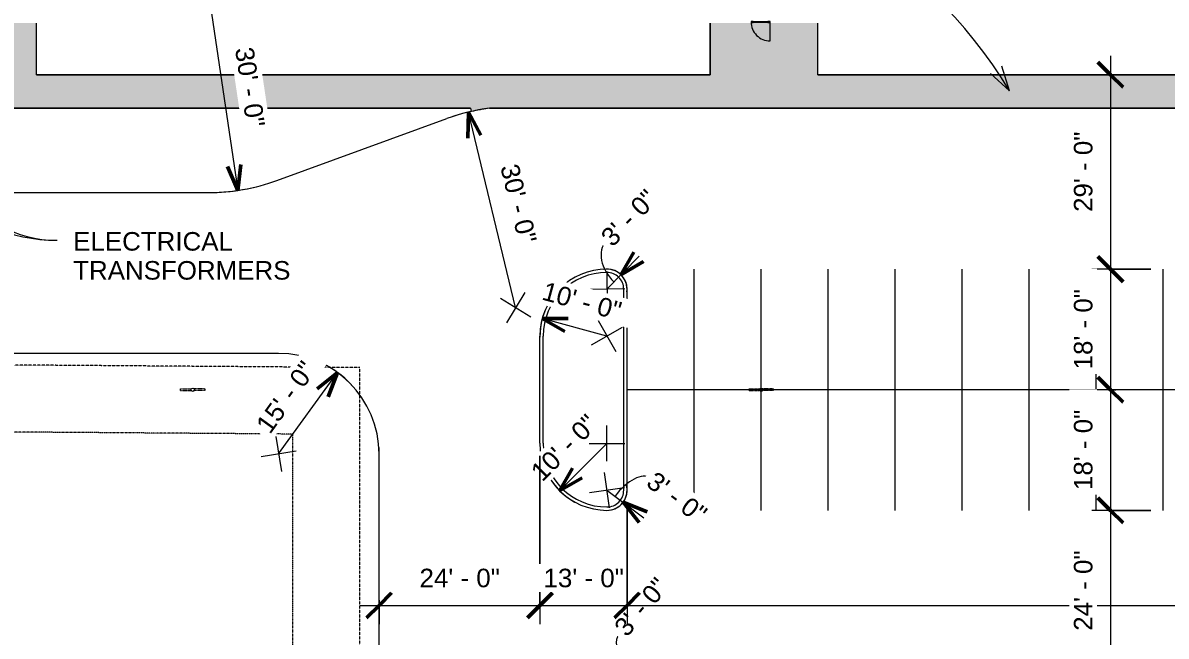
# Model space of a CAD drawing. Header units: inches. Extents: x 1 to 127281, y -26064 to 104775.
# Drawn here: x 22869 to 24916, y -23897 to -22799 of the extents above; entities that cross this region are included whole.
import ezdxf

# ---------------------------------------------------------------- set-up
doc = ezdxf.new("R2010")
doc.units = ezdxf.units.IN
doc.header["$MEASUREMENT"] = 0
for name, pattern in [('Center 1_4_', [0.53125, 0.25, -0.09375, 0.09375, -0.09375]), ('Dash', [0.25, 0.125, -0.125]), ('Hidden', [0.28125, 0.1875, -0.09375])]:
    doc.linetypes.add(name, pattern=pattern)
for name, color, linetype, lineweight in [('A-ANNO-DIMS', 211, 'Continuous', 9), ('A-ANNO-DIMS-360', 211, 'Continuous', 9), ('A-DETL-GENF', 92, 'Continuous', 9), ('A-DOOR', 31, 'Continuous', 9), ('A-PROP-SBCK', 71, 'Hidden', 15), ('Conc', 7, 'Continuous', 9), ('E-LITE-EQPM', 33, 'Continuous', 9), ('E-LITE-EQPM-HDLN', 30, 'Dash', 9), ('EOP-PR', 4, 'Continuous', 9), ('G-ANNO-TEXT', 231, 'Continuous', 9), ('PAINT', 190, 'Continuous', 9), ('PROP', 3, 'Center 1_4_', 9)]:
    doc.layers.add(name, color=color, linetype=linetype, lineweight=lineweight)
doc.styles.add('Arial_1', font='arial.ttf', dxfattribs={"height": 33.194237})
doc.dimstyles.new('Arrow_-_3_32__Arial', dxfattribs={"dimscale": 12, "dimtxt": 33.75, "dimasz": 3.75, "dimexe": 2.8125, "dimexo": 0, "dimgap": 1.875, "dimtad": 1, "dimjust": 3, "dimdec": 5, "dimrnd": 0.03125, "dimzin": 1, "dimdsep": 46, "dimlunit": 4, "dimtxsty": 'Arial_1', "dimblk1": 'OPEN30', "dimblk2": 'OPEN30', "dimsah": 1, "dimcen": 0.09, "dimazin": 0, "dimtfac": 1, "dimtdec": 4, "dimtix": 1, "dimtmove": 0, "dimatfit": 2, "dimfxl": 1, "dimtvp": 1, "dimtfill": 1, "dimfrac": 2, "dimtolj": 1, "dimtzin": 0, "dimarcsym": 2})
doc.dimstyles.new('Arrow_-_3_32__Arial_1', dxfattribs={"dimscale": 12, "dimtxt": 33.75, "dimasz": 3.75, "dimexe": 2.8125, "dimexo": 0, "dimgap": 1.875, "dimtad": 1, "dimjust": 3, "dimdec": 5, "dimrnd": 0.03125, "dimzin": 1, "dimdsep": 46, "dimlunit": 4, "dimtxsty": 'Arial_1', "dimblk1": 'OPEN30', "dimblk2": 'OPEN30', "dimsah": 1, "dimcen": 0.09, "dimazin": 0, "dimtfac": 1, "dimtdec": 4, "dimtix": 1, "dimtmove": 0, "dimatfit": 2, "dimfxl": 1, "dimtvp": 1, "dimtfill": 1, "dimfrac": 2, "dimtolj": 1, "dimtzin": 0, "dimarcsym": 2})
doc.dimstyles.new('Linear_-_3_32__Arial_1', dxfattribs={"dimscale": 12, "dimtxt": 33.75, "dimasz": 3.75, "dimexe": 2.8125, "dimexo": 1.875, "dimgap": 1.875, "dimtad": 1, "dimdec": 4, "dimrnd": 0.0625, "dimzin": 1, "dimdsep": 46, "dimlunit": 4, "dimtxsty": 'Arial_1', "dimblk1": 'OBLIQUE', "dimblk2": 'OBLIQUE', "dimsah": 1, "dimcen": 0.09, "dimdle": 2.8125, "dimazin": 0, "dimtfac": 1, "dimtdec": 4, "dimtix": 1, "dimtmove": 0, "dimatfit": 3, "dimfxl": 1, "dimtvp": 1, "dimtfill": 1, "dimfrac": 2, "dimtolj": 1, "dimtzin": 0, "dimarcsym": 2})

# ---------------------------------------------------------------- blocks, each defined once
blk = doc.blocks.new('Door_Single_Storefront - one-827442-Site Plan - Phase 1')
at = {"layer": 'A-DOOR'}
for p, q in [((-17.09375, 34.1875), (-17.09375, 0)), ((-13.09375, 1), (-17.09375, 1)), ((-17.09375, 1), (-17.09375, -0.75)), ((-13.09375, -0.75), (-13.09375, 1)), ((-13.09375, 1), (13.09375, 1)), ((13.09375, 0.5), (-13.09375, 0.5)), ((-13.09375, 0.5), (-13.09375, -0.25)), ((17.09375, 1), (13.09375, 1)), ((13.09375, 1), (13.09375, -0.75)), ((13.09375, -0.25), (13.09375, 0.5)), ((17.09375, -0.75), (17.09375, 1)), ((-17.09375, -0.75), (-13.09375, -0.75)), ((-13.09375, -0.25), (13.09375, -0.25)), ((13.09375, -0.75), (-13.09375, -0.75)), ((13.09375, -0.75), (17.09375, -0.75))]:
    blk.add_line(p, q, dxfattribs=at)
blk.add_arc((-17.09375, 0), 34.1875, 360, 90, dxfattribs=at)
blk = doc.blocks.new('Lighting-Street_Cooper_Navion-Lumark_4-6-LED-Squares - The Caretaker LED-964008-Site Plan - Phase 1')
at = {"layer": 'E-LITE-EQPM'}
blk.add_line((-1.7, -10.7), (1.6, -10.7), dxfattribs=at)
blk.add_circle((0, -32.4), 3, dxfattribs=at)
at = {"layer": 'E-LITE-EQPM-HDLN'}
for p, q in [((-1.5, -10.7), (-1.5, -29.9)), ((1.5, -10.7), (1.5, -29.9))]:
    blk.add_line(p, q, dxfattribs=at)
blk = doc.blocks.new('DIMBLOCK11-Site Plan - Phase 1')
at = {"layer": 'A-ANNO-DIMS-360'}
for p, q in [((23919.1, -23667.6), (23909.9, -23604.6)), ((23946, -23631.5), (23883, -23640.7)), ((23914.5, -23636.1), (23980.7, -23685.4))]:
    blk.add_line(p, q, dxfattribs=at)
at = {"layer": 'A-ANNO-DIMS-360', "lineweight": 50}
for q in [(23986.7, -23674.8), (23972.3, -23694.1)]:
    blk.add_line((23943.4, -23657.6), q, dxfattribs=at)
at = {"layer": 'A-ANNO-DIMS-360'}
blk.add_arc((23914.5, -23636.1), 36, 269.5831, 17.0127, dxfattribs=at)
blk.add_ellipse((23953.9, -23665.4), major_axis=(38.3, 51.3), ratio=0.486651, start_param=0, end_param=1.570796, dxfattribs=at)
at = {"layer": 'A-ANNO-DIMS-360', "color": 0, "insert": (24002.4, -23600.4), "char_height": 33.19, "width": 141.438, "attachment_point": 1, "rotation": 323.2979, "line_spacing_factor": 0.938532, "style": 'Arial_1', "bg_fill": 3, "box_fill_scale": 1.25, "bg_fill_color": 0, "bg_fill_transparency": 0}
blk.add_mtext('3\' - 0"', dxfattribs=at)
blk = doc.blocks.new('_Open30')
at = {"color": 0, "linetype": 'ByBlock', "lineweight": -2}
for p, q in [((-1, 0.268), (0, 0)), ((0, 0), (-1, -0.268)), ((0, 0), (-1, 0))]:
    blk.add_line(p, q, dxfattribs=at)
blk = doc.blocks.new('DIMBLOCK12-Site Plan - Phase 1')
at = {"layer": 'A-ANNO-DIMS-360'}
for p, q in [((23914.5, -23583.9), (23914.5, -23520.2)), ((23914.5, -23552.1), (23829.6, -23636.9)), ((23882.7, -23552.1), (23946.3, -23552.1))]:
    blk.add_line(p, q, dxfattribs=at)
at = {"layer": 'A-ANNO-DIMS-360', "lineweight": 50}
for q in [(23852.9, -23596.6), (23870, -23613.6)]:
    blk.add_line((23829.6, -23636.9), q, dxfattribs=at)
at = {"layer": 'A-ANNO-DIMS-360'}
blk.add_arc((23914.5, -23552.1), 120, 208.8694, 241.0983, dxfattribs=at)
at = {"layer": 'A-ANNO-DIMS-360', "color": 0, "insert": (23775.1, -23598.8), "char_height": 33.19, "width": 171.969, "attachment_point": 1, "rotation": 44.9839, "line_spacing_factor": 0.938532, "style": 'Arial_1', "bg_fill": 3, "box_fill_scale": 1.25, "bg_fill_color": 0, "bg_fill_transparency": 0}
blk.add_mtext('10\' - 0"', dxfattribs=at)
blk = doc.blocks.new('DIMBLOCK13-Site Plan - Phase 1')
at = {"layer": 'A-ANNO-DIMS-360', "lineweight": 50}
for q in [(23962.4, -23209.6), (23979.7, -23226.5)]:
    blk.add_line((23939.6, -23250.3), q, dxfattribs=at)
at = {"layer": 'A-ANNO-DIMS-360'}
for p, q in [((23914.5, -23276.1), (23972.2, -23216.9)), ((23914.1, -23244.3), (23914.9, -23307.9)), ((23946.3, -23275.7), (23882.7, -23276.5))]:
    blk.add_line(p, q, dxfattribs=at)
blk.add_arc((23914.5, -23276.1), 36, 352.0235, 99.453, dxfattribs=at)
blk.add_ellipse((23956.3, -23233.2), major_axis=(-43.5, 42.4), ratio=0.689507, start_param=0, end_param=1.570796, dxfattribs=at)
at = {"layer": 'A-ANNO-DIMS-360', "color": 0, "insert": (23900.6, -23178.9), "char_height": 33.19, "width": 141.438, "attachment_point": 1, "rotation": 45.7382, "line_spacing_factor": 0.938532, "style": 'Arial_1', "bg_fill": 3, "box_fill_scale": 1.25, "bg_fill_color": 0, "bg_fill_transparency": 0}
blk.add_mtext('3\' - 0"', dxfattribs=at)
blk = doc.blocks.new('DIMBLOCK14-Site Plan - Phase 1')
at = {"layer": 'A-ANNO-DIMS-360'}
for p, q in [((23914.5, -23360.1), (23798.7, -23328.5)), ((23898.7, -23332.4), (23930.3, -23387.7)), ((23886.9, -23375.9), (23942.1, -23344.3))]:
    blk.add_line(p, q, dxfattribs=at)
at = {"layer": 'A-ANNO-DIMS-360', "lineweight": 50}
for q in [(23845.3, -23328.7), (23839, -23352)]:
    blk.add_line((23798.7, -23328.5), q, dxfattribs=at)
at = {"layer": 'A-ANNO-DIMS-360'}
blk.add_arc((23914.5, -23360.1), 120, 148.6239, 180.8527, dxfattribs=at)
at = {"layer": 'A-ANNO-DIMS-360', "color": 0, "insert": (23804.8, -23262.2), "char_height": 33.19, "width": 171.969, "attachment_point": 1, "rotation": 344.7383, "line_spacing_factor": 0.938532, "style": 'Arial_1', "bg_fill": 3, "box_fill_scale": 1.25, "bg_fill_color": 0, "bg_fill_transparency": 0}
blk.add_mtext('10\' - 0"', dxfattribs=at)
blk = doc.blocks.new('DIMBLOCK15-Site Plan - Phase 1')
at = {"layer": 'A-ANNO-DIMS-360', "lineweight": 50}
for q in [(24005.7, -23926.5), (24024.1, -23942.1)]:
    blk.add_line((23985.8, -23968.6), q, dxfattribs=at)
at = {"layer": 'A-ANNO-DIMS-360'}
for p, q in [((23962.5, -23996.1), (24015.9, -23933.1)), ((23959.9, -23964.4), (23965.1, -24027.8)), ((23994.2, -23993.5), (23930.8, -23998.7))]:
    blk.add_line(p, q, dxfattribs=at)
blk.add_arc((23962.5, -23996.1), 36, 356.0191, 103.4487, dxfattribs=at)
blk.add_ellipse((24004.4, -23946.6), major_axis=(-66.6, 56.4), ratio=0.537061, start_param=0, end_param=1.570796, dxfattribs=at)
at = {"layer": 'A-ANNO-DIMS-360', "color": 0, "insert": (23924.8, -23879.1), "char_height": 33.19, "width": 141.438, "attachment_point": 1, "rotation": 49.7339, "line_spacing_factor": 0.938532, "style": 'Arial_1', "bg_fill": 3, "box_fill_scale": 1.25, "bg_fill_color": 0, "bg_fill_transparency": 0}
blk.add_mtext('3\' - 0"', dxfattribs=at)
blk = doc.blocks.new('DIMBLOCK19-Site Plan - Phase 1')
at = {"layer": 'A-ANNO-DIMS-360'}
for p, q in [((23794.5, -23574.6), (23794.5, -23875.9)), ((23794.5, -23842.2), (23794.5, -23574.6)), ((23472.8, -23842.2), (23794.5, -23842.2)), ((23506.5, -23832.8), (23506.5, -23875.9)), ((23506.5, -23842.2), (23506.5, -23832.8))]:
    blk.add_line(p, q, dxfattribs=at)
at = {"layer": 'A-ANNO-DIMS-360', "lineweight": 50}
for p, q in [((23506.5, -23842.2), (23529, -23819.7)), ((23794.5, -23842.2), (23817, -23819.7)), ((23506.5, -23842.2), (23484, -23864.7)), ((23794.5, -23842.2), (23772, -23864.7))]:
    blk.add_line(p, q, dxfattribs=at)
at = {"layer": 'A-ANNO-DIMS-360', "color": 0, "insert": (23578.9, -23776.6), "char_height": 33.19, "width": 171.969, "attachment_point": 1, "line_spacing_factor": 0.938532, "style": 'Arial_1', "bg_fill": 3, "box_fill_scale": 1.25, "bg_fill_color": 0, "bg_fill_transparency": 0}
blk.add_mtext('24\' - 0"', dxfattribs=at)
blk = doc.blocks.new('_Oblique')
at = {"color": 0, "linetype": 'ByBlock', "lineweight": -2}
blk.add_line((-0.5, -0.5), (0.5, 0.5), dxfattribs=at)
blk = doc.blocks.new('DIMBLOCK20-Site Plan - Phase 1')
at = {"layer": 'A-ANNO-DIMS-360'}
for p, q in [((23794.5, -23574.6), (23794.5, -23875.9)), ((23794.5, -23842.2), (23794.5, -23574.6)), ((23950.5, -23658.6), (23950.5, -23875.9)), ((23950.5, -23842.2), (23950.5, -23658.6)), ((23794.5, -23842.2), (23950.5, -23842.2))]:
    blk.add_line(p, q, dxfattribs=at)
at = {"layer": 'A-ANNO-DIMS-360', "lineweight": 50}
for p, q in [((23794.5, -23842.2), (23817, -23819.7)), ((23950.5, -23842.2), (23973, -23819.7)), ((23794.5, -23842.2), (23772, -23864.7)), ((23950.5, -23842.2), (23928, -23864.7))]:
    blk.add_line(p, q, dxfattribs=at)
at = {"layer": 'A-ANNO-DIMS-360', "color": 0, "insert": (23800.9, -23776.6), "char_height": 33.19, "width": 171.969, "attachment_point": 1, "line_spacing_factor": 0.938532, "style": 'Arial_1', "bg_fill": 3, "box_fill_scale": 1.25, "bg_fill_color": 0, "bg_fill_transparency": 0}
blk.add_mtext('13\' - 0"', dxfattribs=at)
blk = doc.blocks.new('DIMBLOCK21-Site Plan - Phase 1')
at = {"layer": 'A-ANNO-DIMS-360'}
for p, q in [((23950.5, -23658.6), (23950.5, -23875.9)), ((23950.5, -23842.2), (23950.5, -23658.6)), ((26182.5, -23658.6), (26182.5, -23875.9)), ((26182.5, -23842.2), (26182.5, -23658.6)), ((23950.5, -23842.2), (26182.5, -23842.2))]:
    blk.add_line(p, q, dxfattribs=at)
at = {"layer": 'A-ANNO-DIMS-360', "lineweight": 50}
for p, q in [((23950.5, -23842.2), (23973, -23819.7)), ((26182.5, -23842.2), (26205, -23819.7)), ((23950.5, -23842.2), (23928, -23864.7)), ((26182.5, -23842.2), (26160, -23864.7))]:
    blk.add_line(p, q, dxfattribs=at)
at = {"layer": 'A-ANNO-DIMS-360', "color": 0, "insert": (24982.1, -23776.6), "char_height": 33.19, "width": 202.5, "attachment_point": 1, "line_spacing_factor": 0.938532, "style": 'Arial_1', "bg_fill": 3, "box_fill_scale": 1.25, "bg_fill_color": 0, "bg_fill_transparency": 0}
blk.add_mtext('186\' - 0"', dxfattribs=at)
blk = doc.blocks.new('DIMBLOCK42-Site Plan - Phase 1')
at = {"layer": 'A-ANNO-DIMS-360'}
for p, q in [((24816, -22858.3), (24816, -23240.1)), ((24825.3, -22892.1), (24782.3, -22892.1)), ((24816, -22892.1), (24825.3, -22892.1)), ((24888, -23240.1), (24782.3, -23240.1)), ((24816, -23240.1), (24888, -23240.1))]:
    blk.add_line(p, q, dxfattribs=at)
at = {"layer": 'A-ANNO-DIMS-360', "lineweight": 50}
for p, q in [((24816, -22892.1), (24793.5, -22869.6)), ((24816, -22892.1), (24838.5, -22914.6)), ((24816, -23240.1), (24793.5, -23217.6)), ((24816, -23240.1), (24838.5, -23262.6))]:
    blk.add_line(p, q, dxfattribs=at)
at = {"layer": 'A-ANNO-DIMS-360', "color": 0, "insert": (24750.4, -23137.7), "char_height": 33.19, "width": 171.969, "attachment_point": 1, "rotation": 90, "line_spacing_factor": 0.938532, "style": 'Arial_1', "bg_fill": 3, "box_fill_scale": 1.25, "bg_fill_color": 0, "bg_fill_transparency": 0}
blk.add_mtext('29\' - 0"', dxfattribs=at)
blk = doc.blocks.new('DIMBLOCK43-Site Plan - Phase 1')
at = {"layer": 'A-ANNO-DIMS-360', "lineweight": 50}
for p, q in [((24816, -23240.1), (24793.5, -23217.6)), ((24816, -23240.1), (24838.5, -23262.6)), ((24816, -23456.1), (24793.5, -23433.6)), ((24816, -23456.1), (24838.5, -23478.6))]:
    blk.add_line(p, q, dxfattribs=at)
at = {"layer": 'A-ANNO-DIMS-360'}
for p, q in [((24888, -23240.1), (24782.3, -23240.1)), ((24816, -23240.1), (24816, -23456.1)), ((24816, -23240.1), (24888, -23240.1)), ((24825.3, -23456.1), (24782.3, -23456.1)), ((24816, -23456.1), (24825.3, -23456.1))]:
    blk.add_line(p, q, dxfattribs=at)
at = {"layer": 'A-ANNO-DIMS-360', "color": 0, "insert": (24750.4, -23419.7), "char_height": 33.19, "width": 171.969, "attachment_point": 1, "rotation": 90, "line_spacing_factor": 0.938532, "style": 'Arial_1', "bg_fill": 3, "box_fill_scale": 1.25, "bg_fill_color": 0, "bg_fill_transparency": 0}
blk.add_mtext('18\' - 0"', dxfattribs=at)
blk = doc.blocks.new('DIMBLOCK44-Site Plan - Phase 1')
at = {"layer": 'A-ANNO-DIMS-360', "lineweight": 50}
for p, q in [((24816, -23456.1), (24793.5, -23433.6)), ((24816, -23456.1), (24838.5, -23478.6)), ((24816, -23672.1), (24793.5, -23649.6)), ((24816, -23672.1), (24838.5, -23694.6))]:
    blk.add_line(p, q, dxfattribs=at)
at = {"layer": 'A-ANNO-DIMS-360'}
for p, q in [((24825.3, -23456.1), (24782.3, -23456.1)), ((24816, -23456.1), (24816, -23672.1)), ((24816, -23456.1), (24825.3, -23456.1)), ((24888, -23672.1), (24782.3, -23672.1)), ((24816, -23672.1), (24888, -23672.1))]:
    blk.add_line(p, q, dxfattribs=at)
at = {"layer": 'A-ANNO-DIMS-360', "color": 0, "insert": (24750.4, -23635.7), "char_height": 33.19, "width": 171.969, "attachment_point": 1, "rotation": 90, "line_spacing_factor": 0.938532, "style": 'Arial_1', "bg_fill": 3, "box_fill_scale": 1.25, "bg_fill_color": 0, "bg_fill_transparency": 0}
blk.add_mtext('18\' - 0"', dxfattribs=at)
blk = doc.blocks.new('DIMBLOCK45-Site Plan - Phase 1')
at = {"layer": 'A-ANNO-DIMS-360', "lineweight": 50}
for p, q in [((24816, -23672.1), (24793.5, -23649.6)), ((24816, -23672.1), (24838.5, -23694.6)), ((24816, -23960.1), (24793.5, -23937.6)), ((24816, -23960.1), (24838.5, -23982.6))]:
    blk.add_line(p, q, dxfattribs=at)
at = {"layer": 'A-ANNO-DIMS-360'}
for p, q in [((24888, -23672.1), (24782.3, -23672.1)), ((24816, -23672.1), (24816, -23960.1)), ((24816, -23672.1), (24888, -23672.1)), ((24816, -23960.1), (24782.3, -23960.1)), ((24816, -23960.1), (24816, -23960.1))]:
    blk.add_line(p, q, dxfattribs=at)
at = {"layer": 'A-ANNO-DIMS-360', "color": 0, "insert": (24750.4, -23887.7), "char_height": 33.19, "width": 171.969, "attachment_point": 1, "rotation": 90, "line_spacing_factor": 0.938532, "style": 'Arial_1', "bg_fill": 3, "box_fill_scale": 1.25, "bg_fill_color": 0, "bg_fill_transparency": 0}
blk.add_mtext('24\' - 0"', dxfattribs=at)
blk = doc.blocks.new('DIMBLOCK59-Site Plan - Phase 1')
at = {"layer": 'A-ANNO-DIMS-360'}
for p, q in [((23181.7, -22768.7), (23219.5, -22717.5)), ((23226.2, -22762), (23175, -22724.1)), ((23200.6, -22743.1), (23253.7, -23099.2))]:
    blk.add_line(p, q, dxfattribs=at)
at = {"layer": 'A-ANNO-DIMS-360', "lineweight": 50}
for q in [(23235.1, -23056.4), (23259, -23052.9)]:
    blk.add_line((23253.7, -23099.2), q, dxfattribs=at)
at = {"layer": 'A-ANNO-DIMS-360'}
blk.add_arc((23200.6, -22743.1), 360, 273.1041, 283.8471, dxfattribs=at)
at = {"layer": 'A-ANNO-DIMS-360', "color": 0, "insert": (23281.4, -22840.6), "char_height": 33.19, "width": 171.969, "attachment_point": 1, "rotation": 278.4756, "line_spacing_factor": 0.938532, "style": 'Arial_1', "bg_fill": 3, "box_fill_scale": 1.25, "bg_fill_color": 0, "bg_fill_transparency": 0}
blk.add_mtext('30\' - 0"', dxfattribs=at)
blk = doc.blocks.new('DIMBLOCK60-Site Plan - Phase 1')
at = {"layer": 'A-ANNO-DIMS-360', "lineweight": 50}
for q in [(23665.3, -23005.6), (23688.7, -23000)]:
    blk.add_line((23666.4, -22959), q, dxfattribs=at)
at = {"layer": 'A-ANNO-DIMS-360'}
for p, q in [((23751, -23309), (23666.4, -22959)), ((23723.8, -23292.4), (23778.1, -23325.6)), ((23767.6, -23281.8), (23734.4, -23336.1))]:
    blk.add_line(p, q, dxfattribs=at)
blk.add_arc((23751, -23309), 360, 98.2135, 108.9564, dxfattribs=at)
at = {"layer": 'A-ANNO-DIMS-360', "color": 0, "insert": (23755.6, -23049), "char_height": 33.19, "width": 171.969, "attachment_point": 1, "rotation": 283.5849, "line_spacing_factor": 0.938532, "style": 'Arial_1', "bg_fill": 3, "box_fill_scale": 1.25, "bg_fill_color": 0, "bg_fill_transparency": 0}
blk.add_mtext('30\' - 0"', dxfattribs=at)
blk = doc.blocks.new('DIMBLOCK84-Site Plan - Phase 1')
at = {"layer": 'A-ANNO-DIMS-360'}
for p, q in [((23326.5, -23571.1), (23431.9, -23425.1)), ((23321.4, -23539.7), (23331.6, -23602.5)), ((23357.9, -23566), (23295.1, -23576.2))]:
    blk.add_line(p, q, dxfattribs=at)
at = {"layer": 'A-ANNO-DIMS-360', "lineweight": 50}
for q in [(23395.8, -23454.6), (23415.3, -23468.7)]:
    blk.add_line((23431.9, -23425.1), q, dxfattribs=at)
at = {"layer": 'A-ANNO-DIMS-360'}
blk.add_arc((23326.5, -23571.1), 180, 43.4314, 64.9173, dxfattribs=at)
at = {"layer": 'A-ANNO-DIMS-360', "color": 0, "insert": (23284.1, -23517.8), "char_height": 33.19, "width": 171.969, "attachment_point": 1, "rotation": 54.1743, "line_spacing_factor": 0.938532, "style": 'Arial_1', "bg_fill": 3, "box_fill_scale": 1.25, "bg_fill_color": 0, "bg_fill_transparency": 0}
blk.add_mtext('15\' - 0"', dxfattribs=at)

msp = doc.modelspace()

# ---------------------------------------------------------------- hatches: boundary and pattern name
at = {"layer": 'A-DETL-GENF'}
msp.add_hatch(color=9, dxfattribs=at).paths.add_polyline_path([(23671.236577, -22957.918456), (23682.063738, -22955.633673), (23692.956006, -22953.682733), (23703.903088, -22952.067479), (26285.490625, -22952.067479), (26285.490625, -22799.42781), (25981.015225, -22799.42781), (25981.015225, -22892.067479), (24292.265225, -22892.067479), (24292.265225, -22799.42781), (24099.015225, -22799.42781), (24099.015225, -22892.067479), (22893.015225, -22892.067479), (22893.015225, -22799.42781), (22796.265225, -22799.42781), (22796.265225, -22892.067479), (22057.515225, -22892.067479), (22057.515225, -22301.67781), (21983.235225, -22301.67781), (21983.235225, -21578.17781), (22067.977825, -21578.17781), (22067.977825, -21481.42781), (21983.235225, -21481.42781), (21983.235225, -19983.100554), (21911.235225, -19983.100554), (21911.235225, -22952.067479), (23669.907641, -22952.067479), (23670.717633, -22955.633673)], flags=0)

# ---------------------------------------------------------------- linework, layer by layer
at = {"layer": 'A-PROP-SBCK'}
for p, q in [((23472.145187, -23416.400504), (21404.235225, -23401.253705)), ((23472.445329, -25611.648627), (23472.145187, -23416.400504))]:
    msp.add_line(p, q, dxfattribs=at)
at = {"layer": 'Conc'}
for p, q in [((22893.015225, -22892.067479), (22893.015225, -22799.42781)), ((22893.015225, -22892.067479), (22893.015225, -22799.42781)), ((24099.015225, -22892.067479), (24099.015225, -22799.42781)), ((24099.015225, -22799.42781), (24099.015225, -22892.067479)), ((24292.265225, -22892.067479), (24292.265225, -22799.42781)), ((24292.265225, -22892.067479), (24292.265225, -22799.42781)), ((22893.015225, -22892.067479), (24099.015225, -22892.067479)), ((24099.015225, -22892.067479), (22893.015225, -22892.067479)), ((24292.265225, -22892.067479), (25981.015225, -22892.067479)), ((25981.015225, -22892.067479), (24292.265225, -22892.067479)), ((23669.907641, -22952.067479), (21911.235225, -22952.067479)), ((21911.235225, -22952.067479), (23669.907641, -22952.067479)), ((26159.493844, -22952.067479), (23703.903088, -22952.067479)), ((23703.903088, -22952.067479), (26285.490625, -22952.067479))]:
    msp.add_line(p, q, dxfattribs=at)
at = {"layer": 'EOP-PR'}
for p, q in [((23669.907641, -22952.067479), (23671.236577, -22957.918456)), ((23323.734971, -23081.374897), (23627.845515, -22970.687711)), ((21875.235225, -23103.085554), (23200.60772, -23103.085554)), ((23944.515225, -23636.067479), (23944.515225, -23276.067479)), ((23950.515225, -23636.067479), (23950.515225, -23276.067479)), ((23794.515752, -23552.067479), (23794.515752, -23360.067479)), ((23800.515752, -23552.067479), (23800.515752, -23360.067479)), ((23326.51184, -23391.085554), (20912.235225, -23391.085554)), ((23506.515752, -24380.108496), (23506.515752, -23559.460554))]:
    msp.add_line(p, q, dxfattribs=at)
for centre, radius, start, end in [((23750.972767, -23308.977055), 360, 97.512882564, 110), ((23750.972767, -23308.977055), 360, 97.512882564, 102.796528622), ((23200.60772, -22743.085554), 360, 270, 290), ((23914.515752, -23360.067479), 120, 90, 180), ((23914.515752, -23360.067479), 114, 90.000359496, 180), ((23914.515225, -23276.067479), 30, 0, 90.000359496), ((23914.515225, -23276.067479), 36, 0, 89.999161175), ((23326.51184, -23571.085554), 180, 0, 90), ((23914.515752, -23552.067479), 120, 180, 269.999640504), ((23914.515752, -23552.067479), 114, 180, 269.999640504), ((23914.515225, -23636.067479), 36, 269.999640504, 0), ((23914.515225, -23636.067479), 30, 269.999640504, 0)]:
    msp.add_arc(centre, radius, start, end, dxfattribs=at)
at = {"layer": 'G-ANNO-TEXT', "color": 145}
for q in [(24621.154678, -22876.626479), (24600.823372, -22889.595358)]:
    msp.add_line((24635.189282, -22921.049652), q, dxfattribs=at)
for centre, radius, start, end in [((23911.211857, -23356.170663), 844.673668, 31.006482247, 90), ((22930.060643, -22896.280782), 292.27505, 173.925562675, 270), ((22930.060643, -22976.775775), 211.780056, 154.022641693, 270)]:
    msp.add_arc(centre, radius, start, end, dxfattribs=at)
at = {"layer": 'PAINT'}
for p, q in [((24070.515225, -23672.067479), (24070.515225, -23240.067479)), ((24190.515225, -23672.067479), (24190.515225, -23240.067479)), ((24310.515225, -23672.067479), (24310.515225, -23240.067479)), ((24430.515225, -23672.067479), (24430.515225, -23240.067479)), ((24550.515225, -23672.067479), (24550.515225, -23240.067479)), ((24670.515225, -23672.067479), (24670.515225, -23240.067479)), ((24790.515225, -23672.067479), (24790.515225, -23240.067479)), ((24910.515225, -23672.067479), (24910.515225, -23240.067479)), ((24168.351286, -23456.067479), (23950.515225, -23456.067479)), ((24212.225659, -23456.067479), (24168.804791, -23456.067479)), ((25488.351286, -23456.067479), (24212.679165, -23456.067479))]:
    msp.add_line(p, q, dxfattribs=at)
at = {"layer": 'PROP'}
for p, q in [((23352.161473, -23535.52488), (20984.235225, -23518.180554)), ((23352.460784, -25724.692953), (23352.161473, -23535.52488))]:
    msp.add_line(p, q, dxfattribs=at)

# ---------------------------------------------------------------- block references
at = {"layer": 'A-DOOR', "rotation": 180}
msp.add_blockref('Door_Single_Storefront - one-827442-Site Plan - Phase 1', (24189.483975, -22797.42781), dxfattribs=at)
at = {"layer": 'E-LITE-EQPM'}
for p, rotation in [((23140.524105, -23456.019706), 90.00000000000617), ((23205.402441, -23456.115252), 270.0000000000021), ((24158.076057, -23456.019706), 90.00000000000617), ((24222.954393, -23456.115252), 270.0000000000021)]:
    msp.add_blockref('Lighting-Street_Cooper_Navion-Lumark_4-6-LED-Squares - The Caretaker LED-964008-Site Plan - Phase 1', p, dxfattribs=dict(at, rotation=rotation))

# ---------------------------------------------------------------- texts
at = {"layer": 'G-ANNO-TEXT', "color": 145, "insert": (22958.860643, -23173.794287), "char_height": 33.19423653, "width": 462.105, "attachment_point": 1, "line_spacing_factor": 0.938532, "style": 'Arial_1', "bg_fill": 3, "box_fill_scale": 1.25, "bg_fill_color": 0, "bg_fill_transparency": 0}
msp.add_mtext('ELECTRICAL\\PTRANSFORMERS', dxfattribs=at)

# ---------------------------------------------------------------- dimensions: what is measured, and where the dimension line sits
at = {"layer": 'A-ANNO-DIMS'}
dim = msp.add_radius_dim(center=(23962.515225, -23996.102725), mpoint=(23985.783422, -23968.632905), dimstyle='Arrow_-_3_32__Arial', override={"dimpost": '<>'}, dxfattribs=at)
dim.commit()
dim.dimension.update_dxf_attribs({"geometry": 'DIMBLOCK15-Site Plan - Phase 1', "text_midpoint": (23944.039805, -23956.863673)})

# ---------------------------------------------------------------- next in the draw order: dimensions: what is measured, and where the dimension line sits
for center, mpoint, dimstyle, picture, middle in [((23200.60772, -22743.085554), (23253.667497, -23099.15389), 'Arrow_-_3_32__Arial_1', 'DIMBLOCK59-Site Plan - Phase 1', (23262.849827, -22893.049598)), ((23914.515225, -23276.067479), (23939.640971, -23250.285762), 'Arrow_-_3_32__Arial', 'DIMBLOCK13-Site Plan - Phase 1', (23898.8189, -23235.636429)), ((23326.51184, -23571.085554), (23431.869568, -23425.141218), 'Arrow_-_3_32__Arial_1', 'DIMBLOCK84-Site Plan - Phase 1', (23334.036411, -23493.266649)), ((23914.515225, -23636.067479), (23943.378346, -23657.583061), 'Arrow_-_3_32__Arial', 'DIMBLOCK11-Site Plan - Phase 1', (23952.529897, -23615.188562))]:
    dim = msp.add_radius_dim(center=center, mpoint=mpoint, dimstyle=dimstyle, override={"dimpost": '<>'}, dxfattribs=at)
    dim.commit()
    dim.dimension.update_dxf_attribs({"geometry": picture, "text_midpoint": middle})
dim = msp.add_linear_dim(base=(24816.00258, -23240.067479), p1=(24847.822385, -22892.067479), p2=(24910.515225, -23240.067479), angle=90, dimstyle='Linear_-_3_32__Arial_1', override={"dimpost": '<>', "dimfxl": 353.602025}, dxfattribs=at)
dim.commit()
dim.dimension.update_dxf_attribs({"geometry": 'DIMBLOCK42-Site Plan - Phase 1', "text_midpoint": (24776.554499, -23066.067479)})

# ---------------------------------------------------------------- next in the draw order: dimensions: what is measured, and where the dimension line sits
dim = msp.add_linear_dim(base=(24816.00258, -23456.067479), p1=(24910.515225, -23240.067479), p2=(24847.822385, -23456.067479), angle=90, dimstyle='Linear_-_3_32__Arial_1', override={"dimpost": '<>', "dimfxl": 224.914189}, dxfattribs=at)
dim.commit()
dim.dimension.update_dxf_attribs({"geometry": 'DIMBLOCK43-Site Plan - Phase 1', "text_midpoint": (24776.554499, -23348.067479)})
for center, mpoint, picture, middle in [((23914.515752, -23360.067479), (23798.747715, -23328.480115), 'DIMBLOCK14-Site Plan - Phase 1', (23888.722081, -23312.139537)), ((23914.515752, -23552.067479), (23829.639046, -23636.896393), 'DIMBLOCK12-Site Plan - Phase 1', (23860.105633, -23550.674655))]:
    dim = msp.add_radius_dim(center=center, mpoint=mpoint, dimstyle='Arrow_-_3_32__Arial_1', override={"dimpost": '<>'}, dxfattribs=at)
    dim.commit()
    dim.dimension.update_dxf_attribs({"geometry": picture, "text_midpoint": middle})

# ---------------------------------------------------------------- next in the draw order: dimensions: what is measured, and where the dimension line sits
dim = msp.add_radius_dim(center=(23750.972767, -23308.977055), mpoint=(23666.413641, -22959.048842), dimstyle='Arrow_-_3_32__Arial_1', override={"dimpost": '<>'}, dxfattribs=at)
dim.commit()
dim.dimension.update_dxf_attribs({"geometry": 'DIMBLOCK60-Site Plan - Phase 1', "text_midpoint": (23752.333588, -23146.614982)})
dim = msp.add_linear_dim(base=(23794.515752, -23842.161355), p1=(23506.515752, -23810.341549), p2=(23794.515752, -23552.067479), dimstyle='Linear_-_3_32__Arial_1', override={"dimpost": '<>', "dimfxl": 386.845571}, dxfattribs=at)
dim.commit()
dim.dimension.update_dxf_attribs({"geometry": 'DIMBLOCK19-Site Plan - Phase 1', "text_midpoint": (23650.515752, -23802.713274)})

# ---------------------------------------------------------------- next in the draw order: dimensions: what is measured, and where the dimension line sits
dim = msp.add_linear_dim(base=(23950.515225, -23842.161355), p1=(23794.515752, -23552.067479), p2=(23950.515225, -23636.067479), dimstyle='Linear_-_3_32__Arial_1', override={"dimpost": '<>', "dimfxl": 177.177413}, dxfattribs=at)
dim.commit()
dim.dimension.update_dxf_attribs({"geometry": 'DIMBLOCK20-Site Plan - Phase 1', "text_midpoint": (23872.515489, -23802.701953)})

# ---------------------------------------------------------------- next in the draw order: dimensions: what is measured, and where the dimension line sits
dim = msp.add_linear_dim(base=(26182.515225, -23842.161355), p1=(23950.515225, -23636.067479), p2=(26182.515225, -23636.067479), dimstyle='Linear_-_3_32__Arial_1', override={"dimpost": '<>', "dimfxl": 2232}, dxfattribs=at)
dim.commit()
dim.dimension.update_dxf_attribs({"geometry": 'DIMBLOCK21-Site Plan - Phase 1', "text_midpoint": (25066.515225, -23802.713274)})

# ---------------------------------------------------------------- next in the draw order: dimensions: what is measured, and where the dimension line sits
dim = msp.add_linear_dim(base=(24816.00258, -23672.067479), p1=(24847.822385, -23456.067479), p2=(24910.515225, -23672.067479), angle=90, dimstyle='Linear_-_3_32__Arial_1', override={"dimpost": '<>', "dimfxl": 224.914189}, dxfattribs=at)
dim.commit()
dim.dimension.update_dxf_attribs({"geometry": 'DIMBLOCK44-Site Plan - Phase 1', "text_midpoint": (24776.554499, -23564.067479)})

# ---------------------------------------------------------------- next in the draw order: dimensions: what is measured, and where the dimension line sits
dim = msp.add_linear_dim(base=(24816.00258, -23960.067479), p1=(24910.515225, -23672.067479), p2=(24838.515225, -23960.067479), angle=90, dimstyle='Linear_-_3_32__Arial_1', override={"dimpost": '<>', "dimfxl": 296.863605}, dxfattribs=at)
dim.commit()
dim.dimension.update_dxf_attribs({"geometry": 'DIMBLOCK45-Site Plan - Phase 1', "text_midpoint": (24776.554499, -23816.067479)})

doc.saveas('drawing.dxf')
